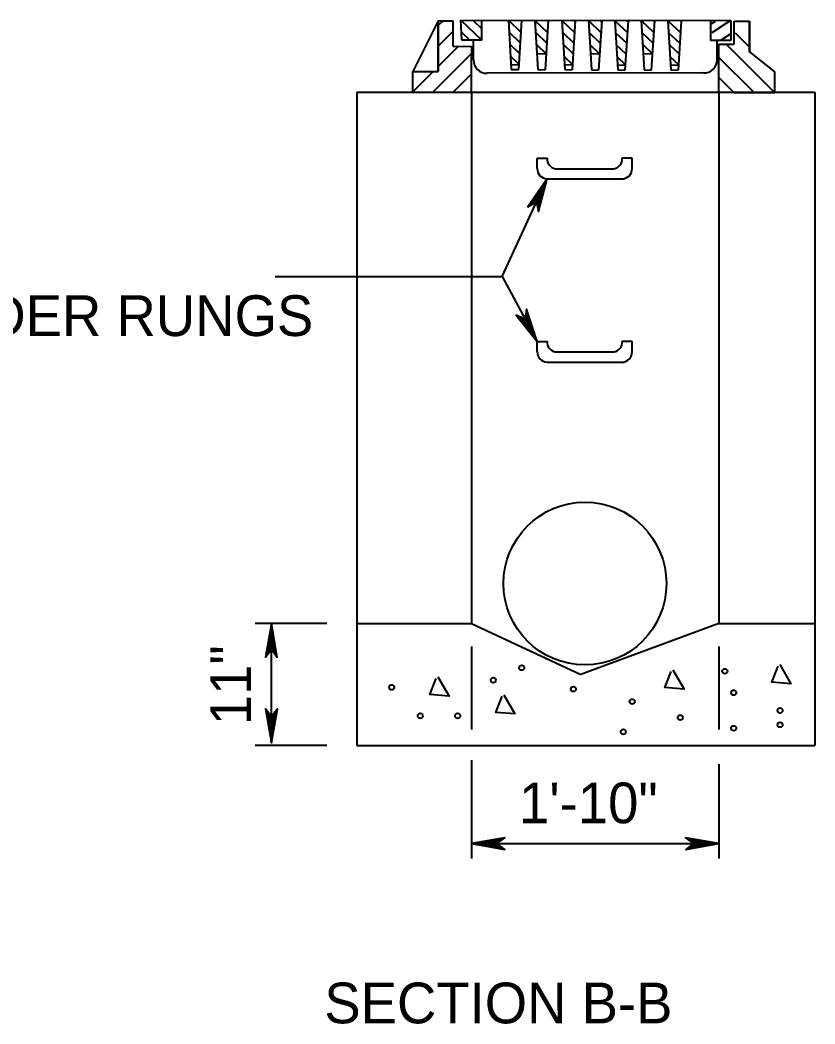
# Model space of a CAD drawing. Extents: x 0.17 to 2.79, y 0.04 to 1.76.
# Drawn here: x 1.9008 to 2.1094, y 1.4534 to 1.7169 of the extents above; entities that cross this region are included whole.
import ezdxf

# ---------------------------------------------------------------- set-up
doc = ezdxf.new("R2010")
doc.units = 0
doc.layers.add('Plan Prop Drainage Structure', color=7, linetype='Continuous')
doc.layers.add('Plan Prop DrainageStructure text', color=7, linetype='Continuous')

msp = doc.modelspace()

# ---------------------------------------------------------------- linework, layer by layer
at = {"layer": 'Plan Prop Drainage Structure'}
for p, q in [((2.0882389593251593, 1.7106525652566806), (2.088251241313726, 1.7166531939563987)), ((2.0882538731684184, 1.7166531939563987), (2.0922586787260524, 1.7166531939563987)), ((2.0922437648827925, 1.7087120110631455), (2.0922586787260524, 1.7166531939563987)), ((2.0922586787260524, 1.7166531939563987), (2.0922586787260524, 1.7084479483089619)), ((2.092163054672212, 1.7098998548145223), (2.0885644320221757, 1.7134976001796607)), ((2.0842218717789587, 1.7106525652566806), (2.088251241313726, 1.7106525652566806)), ((2.0842218717789587, 1.707922454655288), (2.0842218717789587, 1.7106525652566806)), ((2.0985268793195453, 1.6981924878557877), (2.0860668019186526, 1.7106525652566806)), ((2.0091771670667757, 1.6980775635341996), (2.0192720843836853, 1.7081724808511094)), ((2.010520290245031, 1.7047642290238565), (2.015773472211978, 1.710017410990804)), ((2.014498777255737, 1.7100060062871343), (2.019250152261245, 1.7100481159622203)), ((2.019250152261245, 1.7100481159622203), (2.0192738389534806, 1.7073180053608277)), ((2.084204326081006, 1.6980038716027996), (2.0842218717789587, 1.707928595649571)), ((2.098924289378167, 1.7033675914668467), (2.0922437648827925, 1.7087120110631455)), ((2.019289630081638, 1.698058263266452), (2.0192738389534806, 1.7072574727028924)), ((2.0931903552873248, 1.6981854695766065), (2.0842201172091634, 1.7071548303698707)), ((2.0038336247553743, 1.6980775635341996), (2.0038336247553743, 1.7034211058456015)), ((2.0038336247553743, 1.7034211058456015), (2.0105229220997245, 1.7034211058456015)), ((2.0038336247553743, 1.6980775635341996), (2.0091771670667757, 1.7034211058456015)), ((2.0144408764524937, 1.697995976038721), (2.019281734517559, 1.702836834103787)), ((2.098924289378167, 1.6980240491554448), (2.098924289378167, 1.7033675914668467)), ((2.0880810480435876, 1.6979486026542499), (2.0842113443601873, 1.7018191836225474)), ((1.9891680531218658, 1.697995976038721), (1.9891680531218658, 1.621144064437442)), ((1.9891680531218658, 1.697995976038721), (2.1094043347651312, 1.697995976038721)), ((2.019289630081638, 1.697943338944864), (2.019289630081638, 1.5585331185792228)), ((2.084204326081006, 1.697805605215938), (2.084204326081006, 1.5585331185792228)), ((2.0882170272027185, 1.6979486026542499), (2.098924289378167, 1.6979486026542499)), ((2.1094043347651312, 1.697995976038721), (2.1094043347651312, 1.5264701101410187)), ((2.036512487191707, 1.6779868620938114), (2.036512487191707, 1.6806599491768588)), ((2.036512487191707, 1.6806599491768588), (2.039184696989857, 1.6806599491768588)), ((2.0614335192783897, 1.6806599491768588), (2.05876130948024, 1.6806599491768588)), ((2.0614335192783897, 1.6779868620938114), (2.0614335192783897, 1.6806599491768588)), ((2.0412305253711063, 1.6779201884415922), (2.0567163583838886, 1.6779201884415922)), ((2.039101354924583, 1.6752479786434427), (2.059387690897141, 1.6752479786434427)), ((1.9891680531218658, 1.6478635305642444), (1.9891680531218658, 1.5264701101410187)), ((2.036512487191707, 1.6298923494365054), (2.036512487191707, 1.632564559234655)), ((2.036512487191707, 1.632564559234655), (2.039184696989857, 1.632564559234655)), ((2.0614335192783897, 1.632564559234655), (2.05876130948024, 1.632564559234655)), ((2.0614335192783897, 1.6298923494365054), (2.0614335192783897, 1.632564559234655)), ((2.0412305253711063, 1.6298247984993885), (2.0567163583838886, 1.6298247984993885)), ((2.039101354924583, 1.6271534659861369), (2.059387690897141, 1.6271534659861369)), ((1.9891680531218658, 1.5585331185792228), (2.019289630081638, 1.5585331185792228)), ((2.019289630081638, 1.5585331185792228), (2.0479496504019754, 1.5451738241582704)), ((2.084204326081006, 1.5585331185792228), (2.0479496504019754, 1.5451738241582704)), ((2.084204326081006, 1.5585331185792228), (2.1094043347651312, 1.5585331185792228)), ((2.019289630081638, 1.5524702026517732), (2.019289630081638, 1.5306573909573575)), ((2.084204326081006, 1.5524702026517732), (2.084204326081006, 1.5306573909573575)), ((1.9891680531218658, 1.5264701101410187), (2.1094043347651312, 1.5264701101410187))]:
    msp.add_line(p, q, dxfattribs=at)
for points in [[(2.1001744203572748, 1.5477688328854295), (2.1031229748981746, 1.5427130400204472), (2.0980663047482944, 1.5431341367713047), (2.09975244632152, 1.547347736134572)], [(2.0104272980458835, 1.5444974375022058), (2.013376729871681, 1.5394407673523258), (2.0083200597218016, 1.5398618641031832), (2.010006201295026, 1.5440745861815528)], [(2.072128499465271, 1.5463669316190334), (2.0750779312910685, 1.5413102614691534), (2.070021261141189, 1.5417313582200107), (2.071707402714414, 1.5459458348681758)], [(2.0277212152326607, 1.539823263567688), (2.0306715243433553, 1.534766593417808), (2.0256148541934755, 1.5351876901686656), (2.027300118481803, 1.5394004122470353)]]:
    msp.add_lwpolyline(points, dxfattribs=at)
for centre, radius in [((2.049045593264169, 1.5690133797603214), 0.021375469873103726), ((2.0324660467189597, 1.5469039190101648), 0.00066798343381606), ((2.0857532227591022, 1.5459690093964253), 0.00066798343381606), ((1.9983435825803733, 1.5417623169252952), 0.00066798343381606), ((2.0249870370037133, 1.5436318689592436), 0.00066798343381606), ((2.0460215681325473, 1.5412947285218612), 0.00066798343381606), ((2.0880906303896136, 1.540359818908256), 0.00066798343381606), ((2.0614469087730782, 1.5380226784710744), 0.00066798343381606), ((2.0058223251024243, 1.5342833072100486), 0.00066798343381606), ((2.015638475254786, 1.5342833072100486), 0.00066798343381606), ((2.0740675205727257, 1.533815986000011), 0.00066798343381606), ((2.100243653786028, 1.5356855380338927), 0.00066798343381606), ((2.0880906303896136, 1.5310112571591277), 0.00066798343381606), ((2.100243653786028, 1.5319461667728669), 0.00066798343381606), ((2.059109768335696, 1.5300763475457901), 0.00066798343381606)]:
    msp.add_circle(centre, radius, dxfattribs=at)
for centre, radius, start, end in [((2.0417790717493656, 1.6805348064687922), 0.00267193373526424, 177.24460555555555, 258.1387111111111), ((2.056167167714192, 1.6805348064687922), 0.0026719337358273726, 281.8612888888889, 2.7553944444444483), ((2.0391894335741196, 1.677916044215725), 0.00267193373526424, 178.47300833333333, 268.12298055555556), ((2.058756805889372, 1.677916044215725), 0.0026719337358273726, 271.87701944444444, 1.5269916666666745), ((2.0417790717493656, 1.6324399992542062), 0.00267193373526424, 177.24460555555555, 258.1387111111111), ((2.056167167714192, 1.6324399992542062), 0.0026719337358273726, 281.8612888888889, 2.7553944444444483), ((2.0391894335741196, 1.6298212370013403), 0.00267193373526424, 178.47300833333333, 268.12298055555556), ((2.058756805889372, 1.6298212370013403), 0.0026719337358273726, 271.87701944444444, 1.5269916666666745)]:
    msp.add_arc(centre, radius, start, end, dxfattribs=at)
at = {"layer": 'Plan Prop DrainageStructure text'}
for p, q in [((2.010498358122591, 1.716705831050256), (2.0038336247553743, 1.7034211058456015)), ((2.010498358122591, 1.716705831050256), (2.0144408764524937, 1.7167400451612633)), ((2.0105229220997245, 1.7034088238570344), (2.010498358122591, 1.716705831050256)), ((2.010498358122591, 1.7167005673408708), (2.010498358122591, 1.7034211058456015)), ((2.0107255749110746, 1.7156574755976002), (2.01179235334658, 1.7167233767482084)), ((2.014498777255737, 1.7100060062871343), (2.0144408764524937, 1.7167400451612633)), ((2.016709535197738, 1.7116886387207693), (2.016470913705586, 1.7169128702860947)), ((2.016470913705586, 1.7169128702860947), (2.0219679808740705, 1.7116763567322022)), ((2.0164928458280262, 1.7169374342632275), (2.0873099146185794, 1.7167856639759393)), ((2.019597557080702, 1.7169058520069136), (2.0219741218683542, 1.7146424569710548)), ((2.0219679808740705, 1.7116763567322022), (2.0219793855777395, 1.7169005882975275)), ((2.02894502766484, 1.7168865517391654), (2.0297223020841306, 1.70399660473844)), ((2.02894502766484, 1.7168865517391654), (2.032226950466835, 1.7137599083640493)), ((2.03242784870839, 1.7168786561750875), (2.031590918916061, 1.7039246673768353)), ((2.0320725483248543, 1.716879533459985), (2.0324085484406424, 1.7165593244723532)), ((2.035932601874381, 1.7168347919302065), (2.0367107535785696, 1.7039465994992753)), ((2.035932601874381, 1.7168347919302065), (2.039214524676376, 1.7137099031248846)), ((2.039415422917931, 1.7168286509359227), (2.038578493125602, 1.7038737848527732)), ((2.039059245249497, 1.7168286509359227), (2.039394368080388, 1.716510196518087)), ((2.0430158001377623, 1.716833914645308), (2.043793951841951, 1.7039439676445827)), ((2.0430158001377623, 1.716833914645308), (2.04629684565486, 1.713707271270192)), ((2.0464977438964147, 1.7168268963661277), (2.0456608141040853, 1.703872030282978)), ((2.0461424435128786, 1.7168277736510253), (2.0464784436286667, 1.716506687378496)), ((2.04996389652691, 1.7167891731155303), (2.0507420482310987, 1.7039001033997017)), ((2.04996389652691, 1.7167891731155303), (2.053244942044008, 1.713663407025311)), ((2.0534458402855624, 1.716782154836349), (2.0526080332083354, 1.7038272887531996)), ((2.0530905399020263, 1.7167839094061443), (2.053426540017815, 1.7164628231336156)), ((2.056895324503003, 1.7167646091383968), (2.057672598922294, 1.7038746621376706)), ((2.056895324503003, 1.7167646091383968), (2.0601763700201006, 1.7136388430481775)), ((2.0603772682616555, 1.7167575908592156), (2.0595403384693265, 1.7038036020609635)), ((2.0600219678781198, 1.7167575908592156), (2.0603562134241127, 1.7164382591564822)), ((2.063815347775427, 1.7167944368249155), (2.064593499479616, 1.7039044898241895)), ((2.063815347775427, 1.7167944368249155), (2.067097270577422, 1.7136677934497995)), ((2.0672990461038747, 1.7167856639759393), (2.0664621163115457, 1.7038307978927896)), ((2.066941991150544, 1.716786541260837), (2.0672779912663324, 1.7164663322732059)), ((2.070823099537613, 1.7167610999988059), (2.0716021285266994, 1.703872030282978)), ((2.070823099537613, 1.7167610999988059), (2.0741050223396087, 1.7136344566236899)), ((2.074305920581163, 1.7167540817196254), (2.073468990788834, 1.703799215636475)), ((2.081994445423902, 1.7167909276853255), (2.081983040720233, 1.7115658188351026)), ((2.083258612961372, 1.716548797053582), (2.0820488370875543, 1.7158539874146674)), ((2.0872792096471633, 1.7168023323889943), (2.0823427275282573, 1.713575678535549)), ((2.0873099146185794, 1.7168023323889943), (2.0873099146185794, 1.7115789781085664)), ((2.010511517396055, 1.7100989984862824), (2.0144645631447293, 1.7140520442349565)), ((2.016613911143898, 1.7138055271787254), (2.0188413374989542, 1.711684252296281)), ((2.029136275772521, 1.713732712532223), (2.0320462297779254, 1.7109604922557444)), ((2.0361220954122667, 1.713683584577956), (2.039032049417671, 1.7109104870165808)), ((2.0432061709605454, 1.7136800754383659), (2.04611612496595, 1.7109096097316832)), ((2.050153390064796, 1.7136362111934849), (2.053064221355098, 1.7108639909170062)), ((2.0570856953257866, 1.7136116472163514), (2.059995649331191, 1.710838549654976)), ((2.064006595883108, 1.713639720333075), (2.0669174271734105, 1.7108683773414948)), ((2.0710134703603966, 1.7136081380767612), (2.0739243016506985, 1.7108367950851802)), ((2.0873099146185794, 1.7133388116131916), (2.0846166499828875, 1.7115789781085664)), ((2.0219679808740705, 1.7116763567322022), (2.016709535197738, 1.7116886387207693)), ((2.019796700752462, 1.7064837074231916), (2.0198072281712336, 1.7117289938260594)), ((2.029325769310407, 1.7105797506101776), (2.0318646318041185, 1.7081619534323382)), ((2.03631246623505, 1.7105288680861164), (2.0388522060136594, 1.708111070908276)), ((2.0433956644984317, 1.7105279908012179), (2.0459345269921427, 1.7081093163384808)), ((2.0503437608875794, 1.7104841265563369), (2.0528826233812905, 1.7080636975238048)), ((2.0572751888636724, 1.7104578080094084), (2.0598140513573835, 1.7080391335466714)), ((2.0641969667058913, 1.7104867584110304), (2.066735829199603, 1.7080680839482925)), ((2.07120384118318, 1.7104551761547158), (2.0737427036768916, 1.7080365016919787)), ((2.0873099146185794, 1.7115789781085664), (2.0820163775463425, 1.7115789781085664)), ((2.0837428742248583, 1.7062073626804415), (2.0837542789285273, 1.7113631660237523)), ((2.036453709103567, 1.7082049403923216), (2.0388522060136594, 1.708111070908276)), ((2.050484126471198, 1.708158444292747), (2.0528826233812905, 1.7080636975238048)), ((2.064336455004613, 1.7081619534323382), (2.066735829199603, 1.7080680839482925)), ((2.0295161401331905, 1.7074276659730305), (2.0316839111152087, 1.7053625373240335)), ((2.029645978298038, 1.705286213537941), (2.031640924155225, 1.7052098897518477)), ((2.0435860353212147, 1.7073741515942757), (2.0457546835881306, 1.7053099002301761)), ((2.0437158734860628, 1.7052335764440838), (2.0457116966281474, 1.7051572526579906)), ((2.057465559686456, 1.7073048460873637), (2.059633330668474, 1.705240594723264)), ((2.057595397851304, 1.7051651482220693), (2.0595903437084906, 1.7050879471510785)), ((2.071394212005963, 1.7073013369477728), (2.073561982987982, 1.705237085583674)), ((2.071524050170811, 1.7051625163673767), (2.0735189960279983, 1.7050844380114882)), ((2.080197765953577, 1.7030570326130894), (2.0234216419494264, 1.7029622858441464)), ((2.0297223020841306, 1.70399660473844), (2.031590918916061, 1.7039246673768353)), ((2.0367107535785696, 1.7039465994992753), (2.038578493125602, 1.7038737848527732)), ((2.043793951841951, 1.7039439676445827), (2.0456608141040853, 1.703872030282978)), ((2.0507420482310987, 1.7039001033997017), (2.0526080332083354, 1.7038272887531996)), ((2.057672598922294, 1.7038746621376706), (2.0595403384693265, 1.7038036020609635)), ((2.064593499479616, 1.7039044898241895), (2.0664621163115457, 1.7038307978927896)), ((2.0716021285266994, 1.703872030282978), (2.073468990788834, 1.703799215636475)), ((2.027283450068748, 1.6496163457896886), (2.039101354924583, 1.67524534678875)), ((1.9677289647938363, 1.6496163457896886), (2.027283450068748, 1.6496163457896886)), ((2.027283450068748, 1.6496163457896886), (2.036512487191707, 1.632564559234655)), ((1.9813163532881701, 1.5585331185792228), (1.9624485869950634, 1.5585331185792228)), ((1.966735878289731, 1.527235102571743), (1.966735878289731, 1.5585331185792228)), ((1.9813163532881701, 1.5264701101410187), (1.9624485869950634, 1.5264701101410187)), ((2.019289630081638, 1.522626725004547), (2.019289630081638, 1.4968617448463546)), ((2.084204326081006, 1.52162311108167), (2.084204326081006, 1.4968617448463546)), ((2.019289630081638, 1.5007332030995504), (2.084204326081006, 1.5007332030995504))]:
    msp.add_line(p, q, dxfattribs=at)
for points in [[(2.039101354924583, 1.67524534678875), (2.034030648216341, 1.6679437045858614), (2.0363115889501526, 1.6691955901347648), (2.0368379598887243, 1.6666979600312413), (2.039101354924583, 1.67524534678875), (2.038872383566304, 1.6747110802860996), (2.034236810167282, 1.6681182842804876), (2.0363966855852214, 1.6693350784334862), (2.036877437709117, 1.6670699288278321), (2.0387653548087945, 1.6744145579907042), (2.0386048116725304, 1.6741689182193704), (2.0346640479124227, 1.6685069214901331), (2.0364151085680713, 1.6693763108236743), (2.0368379598887243, 1.6674559341827848), (2.038547788154185, 1.6740478529034992), (2.0384670779436043, 1.673764489881568), (2.035007066307392, 1.6688227440532764), (2.0364230041321503, 1.6694403526212007), (2.036900247116455, 1.6679226497483186), (2.0381126548449657, 1.6729968655961507), (2.0379056156091275, 1.6725485730134673), (2.0353930716623445, 1.6691297937674432), (2.036441427115, 1.6695368539599387), (2.0368677875752432, 1.6683814697497734), (2.037828414538137, 1.672486285785736), (2.0376090933137316, 1.6720739618838547), (2.035814168413202, 1.6694587756040506), (2.0366168840945242, 1.669750911474958), (2.036887965127889, 1.6689078406883453), (2.037453813886853, 1.671672165400745), (2.037228351668165, 1.6712905464702803), (2.036116831702881, 1.6697351203468007), (2.0366300433679885, 1.6698395172496174), (2.036840591743417, 1.6691797990066075), (2.0371722054347177, 1.6710642069666946), (2.0363958083003237, 1.6700746296021796), (2.0367739180911983, 1.670094807154825), (2.0368537510168814, 1.669466671168129), (2.0370844769449556, 1.6707650528166065), (2.0365651242855645, 1.6701193711319582), (2.0369467432160286, 1.670315882949025), (2.0369274429482815, 1.669898295337758), (2.0368651557205504, 1.6703500970600322), (2.036741458549986, 1.6701860447841774)], [(2.036512487191707, 1.632564559234655), (2.0337060528042223, 1.640999653525268), (2.033341102286812, 1.6384239450658569), (2.031027702011789, 1.6394986190654408), (2.036512487191707, 1.632564559234655), (2.0362221058905954, 1.633067243480991), (2.033721843932379, 1.6407294497768015), (2.033401634944748, 1.638271297493671), (2.0313014148998465, 1.6392450837300288), (2.0360484034808666, 1.6333304289502768), (2.035948393002538, 1.6336076509779247), (2.033777990165827, 1.6401548281688603), (2.0334253216369835, 1.638231819673278), (2.031634783160942, 1.6390441854884739), (2.035885228489909, 1.6337252071542057), (2.035708894225488, 1.6339603195067678), (2.0338253635502985, 1.6396916217429172), (2.033471817736557, 1.638186200858602), (2.031969905991833, 1.6387143263669688), (2.035305343172583, 1.6347033798150519), (2.0350702308200206, 1.635138513124271), (2.033840277393558, 1.639198587630455), (2.033536736818981, 1.6381151407818946), (2.0323567886316827, 1.6384669320258403), (2.0350667216804306, 1.6352358917479068), (2.034868455293568, 1.6356604976383546), (2.033850804812329, 1.6386634438429069), (2.033604287756098, 1.6378458143183252), (2.0327673579637686, 1.6381344410496421), (2.034640361220187, 1.636024570870867), (2.0344684133802535, 1.6364342629180553), (2.0338902826327225, 1.6382555063655138), (2.033667452268727, 1.6377826498056967), (2.0330121204502047, 1.6380098665941802), (2.0343219068023513, 1.6366141063220674), (2.033994679535539, 1.6378291459052705), (2.03378413116011, 1.6375142006270251), (2.0332331962444052, 1.6378265140505777), (2.034135922404056, 1.6368632552329914), (2.033929760453115, 1.6376659709143133), (2.0338578230915103, 1.6372439968785581), (2.0335349822491864, 1.6375089369176394), (2.033935024162501, 1.6372878611234392), (2.0338780006441555, 1.6374861275103014)], [(1.966735878289731, 1.5585331185792228), (1.965164661038094, 1.5496462225663357), (1.966735878289731, 1.5517683747336775), (1.968282531564234, 1.549690964096114), (1.966735878289731, 1.5585331185792228), (1.966751669417888, 1.5579427058431248), (1.965281339929477, 1.5498944941923618), (1.9667551785574784, 1.5519350588642253), (1.9681605889634652, 1.5500506509041383), (1.966778865249714, 1.5576251287101865), (1.966735878289731, 1.557328606414791), (1.9655103112877559, 1.5504331471195005), (1.966754301272581, 1.5519806776789016), (1.9679605680068077, 1.550390160159517), (1.966735001004833, 1.5571935045405576), (1.966778865249714, 1.5568987368149576), (1.9656919092615637, 1.5508717895683102), (1.966735001004833, 1.5520429649066325), (1.9678193251382912, 1.550847225591177), (1.9667806198195095, 1.5560389976152902), (1.9667806198195095, 1.5555380679387494), (1.9659156169104564, 1.551317450296301), (1.9667104370277, 1.552138588960473), (1.967593862919603, 1.5512560403534676), (1.966735878289731, 1.5554485848791921), (1.9667086824579045, 1.5549739737495798), (1.9661656431062777, 1.5518008342748895), (1.966781497104407, 1.552410547278735), (1.9673885782535598, 1.5517508290357251), (1.966735878289731, 1.554537963155463), (1.9666911367599524, 1.5540896705727791), (1.9663261862425425, 1.552185085060047), (1.9667551785574784, 1.552499153053395), (1.9672297896870905, 1.5519789231091063), (1.966735001004833, 1.5538580673598077), (1.966440233279233, 1.552615831944778), (1.9667806198195095, 1.5527947980638925), (1.967120129074888, 1.552249126857573), (1.966781497104407, 1.5535457539362552), (1.966576212438364, 1.5527307562663664), (1.966845538901933, 1.5530720200915404), (1.9670052047532998, 1.5526798737423047), (1.9667551785574784, 1.5530693882368476), (1.9667104370277, 1.5528649808557022)], [(1.966735878289731, 1.527235102571743), (1.9683070955413677, 1.5361228758695282), (1.966735878289731, 1.5339998464172884), (1.9651892250152274, 1.5360772570548518), (1.966735878289731, 1.527235102571743), (1.9667192098766761, 1.5278255153078413), (1.9681895393650866, 1.535873726958604), (1.9667157007370855, 1.5338340395716386), (1.9653102903310988, 1.5357184475317254), (1.96669201404485, 1.5281439697256773), (1.966735878289731, 1.528439614736175), (1.9679614452917056, 1.5353350740314655), (1.9667174553068807, 1.5337875434720647), (1.9655103112877559, 1.5353780609914491), (1.966735878289731, 1.528575593895306), (1.96669201404485, 1.5288703616209063), (1.9677789700330008, 1.5348973088675533), (1.966735878289731, 1.5337252562443335), (1.9656515541562727, 1.5349209955597891), (1.9666911367599524, 1.5297292235356759), (1.96669201404485, 1.5302301532122167), (1.9675552623841077, 1.5344507708546649), (1.966760442266864, 1.533629632190493), (1.965877016374961, 1.5345130580823958), (1.966735878289731, 1.530319636271774), (1.9667630741215572, 1.530794247401386), (1.9673069907580814, 1.5339673868760766), (1.966689382190157, 1.5333567965873334), (1.9660823010410042, 1.5340182694001383), (1.966735878289731, 1.5312302579955033), (1.9667806198195095, 1.5316785505781867), (1.9671446930520216, 1.5335831360909191), (1.9667157007370855, 1.533269945382469), (1.966241966892371, 1.5337892980418597), (1.9667367555746285, 1.5319101537911584), (1.9670306460153308, 1.533152389206188), (1.96669201404485, 1.5329734230870735), (1.9663507502196755, 1.533519094293393), (1.966689382190157, 1.5322233444996087), (1.9668946668562002, 1.5330383421694975), (1.9666262176775284, 1.5326970783443232), (1.9664656745412639, 1.5330883474086616), (1.9667157007370855, 1.5326988329141185), (1.966760442266864, 1.5329032402952638)], [(2.019289630081638, 1.5007332030995504), (2.0280449333598822, 1.4991856725401491), (2.0259526088790594, 1.5007332030995504), (2.027999314545206, 1.5022570469667156), (2.019289630081638, 1.5007332030995504), (2.0198712699687595, 1.5007489942277072), (2.027799293588549, 1.4993005968617372), (2.025789433888102, 1.500752503367298), (2.0276457687314653, 1.5021368589357416), (2.0201844606772097, 1.5007770673444312), (2.020476596548117, 1.5007332030995504), (2.0272676589405916, 1.4995260590804256), (2.0257446923583236, 1.5007516260824003), (2.0273106459005743, 1.501940347118675), (2.0206099438525555, 1.5007323258146525), (2.0209003251536677, 1.5007770673444312), (2.02683691205586, 1.4997050251995399), (2.0256824051305924, 1.5007323258146525), (2.0268614760329933, 1.5018008588199534), (2.021746027794973, 1.500777944629329), (2.0222399391923327, 1.5007770673444312), (2.0263973923221523, 1.4999261009937401), (2.025588535646547, 1.500708639122417), (2.026458802264986, 1.5015789057408555), (2.0223285449669923, 1.5007332030995504), (2.022795260532526, 1.500706007267724), (2.025921026622745, 1.5001717407650736), (2.0253200864678758, 1.500777944629329), (2.025971909146807, 1.501377130214403), (2.0232251301323596, 1.5007332030995504), (2.0236664044358625, 1.5006893388546694), (2.0255429168318706, 1.500330529331543), (2.025234112547909, 1.500752503367298), (2.025745569643221, 1.5012200962177291), (2.0238944985092435, 1.5007323258146525), (2.0251191882263204, 1.5004419445135406), (2.0249419766770016, 1.5007770673444312), (2.0254788750343447, 1.501112190175322), (2.0242033027932056, 1.500777944629329), (2.0250060184745275, 1.500577046387774), (2.0246691410738418, 1.5008411091419573), (2.025056023713692, 1.5009990204235288), (2.0246717729285346, 1.500752503367298), (2.0248726711700895, 1.500708639122417)], [(2.084204326081006, 1.5007332030995504), (2.0754499000876594, 1.5022807336589512), (2.0775413472835846, 1.5007332030995504), (2.075494641617438, 1.4992102365172824), (2.084204326081006, 1.5007332030995504), (2.083622686193884, 1.500717411971393), (2.0756946625740955, 1.5021666866222607), (2.077704522274542, 1.5007147801167), (2.0758481874311787, 1.4993304245482564), (2.0833094954854343, 1.500690216139567), (2.083017359614527, 1.5007332030995504), (2.076226297222053, 1.5019412244035726), (2.077750141089218, 1.5007156574015978), (2.0761833102620693, 1.499526936365323), (2.082884012310089, 1.5007349576693454), (2.0825936310089763, 1.500690216139567), (2.076657044106784, 1.5017622582844579), (2.0778115510320516, 1.5007349576693454), (2.0766324801296507, 1.4996664246640445), (2.0817479283676708, 1.5006893388546694), (2.0812540169703113, 1.500690216139567), (2.077097441125389, 1.501541182490258), (2.0779054205160965, 1.500758644361581), (2.077035153897658, 1.4998883777431424), (2.0811662884805493, 1.5007332030995504), (2.080698695630118, 1.500761276216274), (2.077572929539899, 1.5012955427189245), (2.0781738696947682, 1.5006893388546694), (2.077522047015837, 1.500090153269595), (2.0802688260302844, 1.5007332030995504), (2.0798275517267815, 1.500777944629329), (2.0779510393307734, 1.5011367541524554), (2.078260720899633, 1.5007147801167), (2.077748386519423, 1.5002471872662688), (2.0795994576534, 1.5007349576693454), (2.0783747679363236, 1.5010253389704578), (2.078551979485643, 1.500690216139567), (2.0780150811282994, 1.5003542160237786), (2.0792906533694384, 1.5006893388546694), (2.0784879376881165, 1.500890237096224), (2.0788248150888022, 1.5006261743420404), (2.078437932448952, 1.500468263060469), (2.0788221832341094, 1.5007147801167), (2.0786212849925545, 1.500758644361581)]]:
    msp.add_lwpolyline(points, dxfattribs=at)
for centre, radius, start, end in [((2.023279119119219, 1.7064423177928445), 0.0034830819180960773, 179.31104722222221, 272.3448388888889), ((2.080276263718069, 1.7065389717813095), 0.003483081918096068, 268.70808611111113, 359.0255055555556)]:
    msp.add_arc(centre, radius, start, end, dxfattribs=at)

# ---------------------------------------------------------------- texts
for s, p in [('LADDER RUNGS', (1.8640938202894777, 1.6339927790479798)), ('1\'-10"', (2.031722511650704, 1.5060811318354397)), ('SECTION B-B', (1.9806313373542794, 1.4535484348810757))]:
    msp.add_text(s, height=0.010695857471779148, dxfattribs=at).set_placement(p)
msp.add_text('11"', height=0.010695857471779148, rotation=90, dxfattribs=at).set_placement((1.9613879495538413, 1.5318355845748608))

doc.saveas('drawing.dxf')
